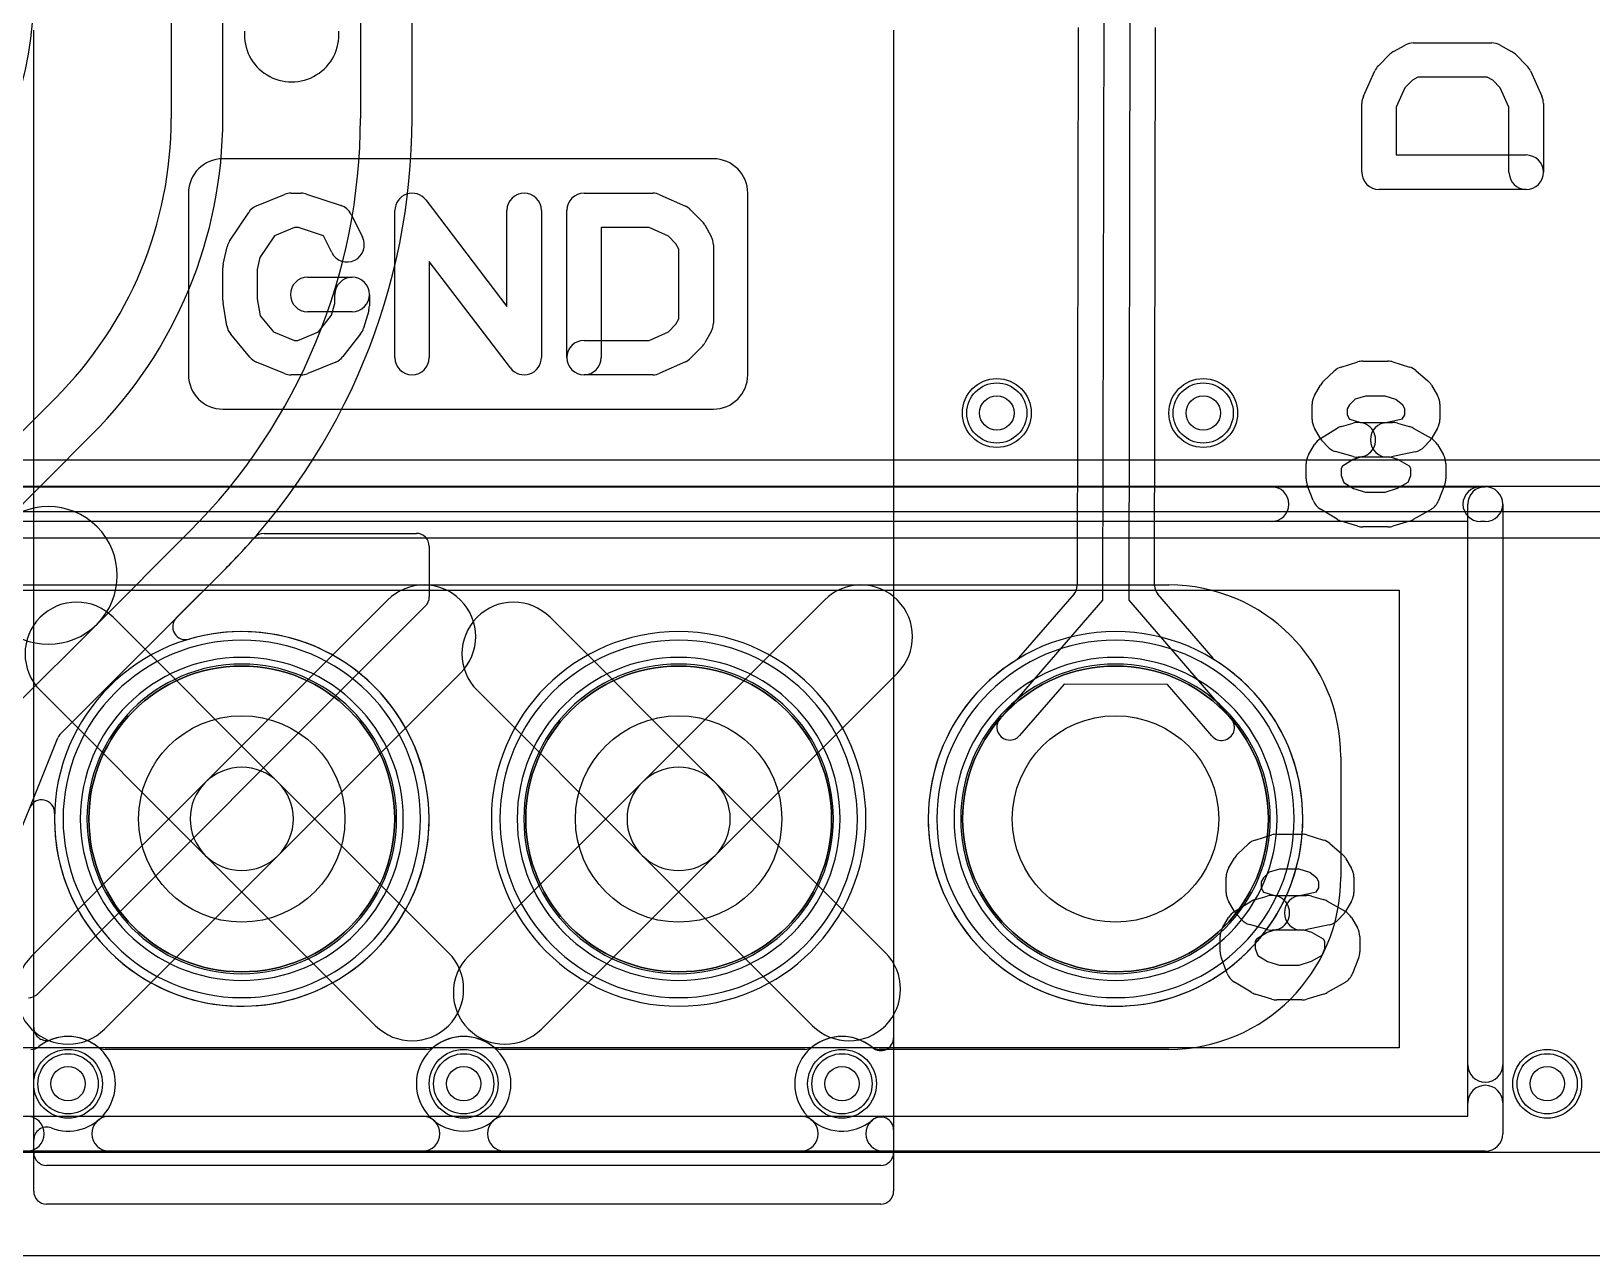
# Model space of a CAD drawing. Extents: x 0 to 57.1, y 0 to 59.8.
# Drawn here: x 27.99 to 37.06, y 6.5 to 13.62 of the extents above; entities that cross this region are included whole.
import ezdxf

# ---------------------------------------------------------------- set-up
doc = ezdxf.new("R2010")
doc.units = 0
for name, color, linetype in [('Hole', 1, 'CONTINUOUS'), ('L1', 3, 'CONTINUOUS'), ('L2', 3, 'CONTINUOUS'), ('L3', 3, 'CONTINUOUS'), ('L4', 3, 'CONTINUOUS'), ('MetalMask-A', 176, 'CONTINUOUS'), ('Outline', 7, 'CONTINUOUS'), ('PartsArea-A', 111, 'CONTINUOUS'), ('PartsArea-B', 111, 'CONTINUOUS'), ('PartsSilk-A', 221, 'CONTINUOUS'), ('PartsSilk-B', 221, 'CONTINUOUS'), ('Resist-A', 2, 'CONTINUOUS'), ('Resist-B', 2, 'CONTINUOUS'), ('Silk-A', 140, 'CONTINUOUS'), ('Silk-B', 140, 'CONTINUOUS')]:
    doc.layers.add(name, color=color, linetype=linetype)

msp = doc.modelspace()

# ---------------------------------------------------------------- linework, layer by layer
at = {"layer": 'Hole'}
for centre, radius in [((33.6, 11.4), 0.1), ((34.8, 11.4), 0.1), ((29.21, 9.04), 0.6), ((31.75, 9.04), 0.6), ((34.29, 9.04), 0.6), ((28.2, 7.5), 0.1), ((30.5, 7.5), 0.1), ((32.7, 7.5), 0.1), ((36.8, 7.5), 0.1)]:
    msp.add_circle(centre, radius, dxfattribs=at)
at = {"layer": 'L1'}
for p, q in [((28.79996, 16.1), (28.79996, 13.11264)), ((30.20004, 13.11264), (30.20004, 14.52496)), ((29.1, 13.11264), (29.1, 14.2)), ((29.9, 14.2), (29.9, 13.11264)), ((34.21721, 10.31265), (34.22313, 13.72284)), ((34.37313, 13.72257), (34.36721, 10.31238)), ((34.07295, 13.64117), (34.06731, 10.3967)), ((34.51739, 10.39592), (34.52303, 13.6404)), ((28.12632, 11.48632), (27.16726, 10.52726)), ((27.80285, 10.73853), (28.33848, 11.27416)), ((28.90416, 10.70848), (28.36853, 10.17285)), ((29.33944, 10.7), (30.22503, 10.7)), ((30.3, 10.62503), (30.3, 10.33105)), ((28.15726, 9.53726), (29.11632, 10.49632)), ((28.83077, 10.21077), (29.11632, 10.49632)), ((34.04896, 10.34768), (33.72635, 9.97584)), ((34.85688, 9.97391), (34.53557, 10.34684)), ((30.27804, 10.27804), (28.02196, 8.02196)), ((31.53787, 9.25213), (32.59787, 10.31213)), ((33.61851, 9.6226), (34.21721, 10.31265)), ((34.36721, 10.31238), (34.96351, 9.62026)), ((28.36853, 10.17285), (27.89081, 9.69513)), ((31.00213, 10.21213), (31.96213, 9.25213)), ((33.02213, 9.88787), (31.96213, 8.82787)), ((33.99068, 9.82267), (33.73181, 9.5243)), ((34.59203, 9.82163), (33.99068, 9.82267)), ((34.84987, 9.52236), (34.59203, 9.82163)), ((31.53787, 8.82787), (30.57787, 9.78787)), ((27.77352, 8.59718), (28.14069, 9.51217)), ((29.42213, 9.25213), (30.41213, 8.26213)), ((30.52787, 8.24213), (31.53787, 9.25213)), ((31.96213, 9.25213), (32.95213, 8.26213)), ((29.98787, 7.83787), (28.99787, 8.82787)), ((31.96213, 8.82787), (30.95213, 7.81787)), ((32.52787, 7.83787), (31.53787, 8.82787)), ((53.61, 7.10004), (20.5, 7.10004))]:
    msp.add_line(p, q, dxfattribs=at)
for centre, radius in [((33.6, 11.4), 0.2), ((34.8, 11.4), 0.2), ((29.21, 9.04), 0.889), ((31.75, 9.04), 0.889), ((34.29, 9.04), 0.889), ((28.2, 7.5), 0.2), ((30.5, 7.5), 0.2), ((32.7, 7.5), 0.2), ((36.8, 7.5), 0.2)]:
    msp.add_circle(centre, radius, dxfattribs=at)
for centre, radius, start, end in [((25.8, 13.85291), 2.20004, -75.000087, 0), ((26.49998, 13.11264), 2.29998, -44.999648, 0), ((26.5, 13.11264), 2.6, -45, 0), ((26.5, 13.11264), 3.4, -45, 0), ((26.5, 13.11265), 3.70004, -45.000109, -0.000155), ((28.08569, 10.45569), 0.4, -45, 135), ((28.08569, 10.45569), 0.4, 135, -45), ((26.5, 13.11265), 3.70004, -45.000109, -41.221484), ((29.33944, 10.62503), 0.07497, 90, 138.780284), ((30.22503, 10.62503), 0.07497, 0, 90), ((32.81, 10.1), 0.3, -45, 135), ((33.99231, 10.39683), 0.075, -40.945173, -0.099313), ((34.59239, 10.39579), 0.075, 179.900687, -139.25535), ((30.22503, 10.33105), 0.07497, -45, 0), ((30.79, 10), 0.3, 45, -135), ((28.88332, 10.15725), 0.075, 135.081025, -73.700989), ((28.8838, 10.15774), 0.075, 135, 135.605024), ((29.20999, 9.03998), 1.08904, 178.222513, 106.297916), ((31.75, 9.04), 1.08904, 90, -90), ((31.75, 9.04), 1.08904, -90, 90), ((34.29001, 9.04), 1.08904, 122.200961, 57.556892), ((33.6697, 10.02499), 0.075, -57.795407, -40.945173), ((34.91371, 10.02285), 0.075, -139.266124, -122.40381), ((34.91447, 10.02236), 0.075, -123.094649, -122.441894), ((33.67516, 9.57345), 0.075, 139.054827, -40.945594), ((34.90669, 9.57131), 0.075, -139.25535, 40.74671), ((28.21027, 9.48425), 0.07497, 135, 158.136149), ((29.21, 9.04), 0.3, 45, -135), ((31.75, 9.04), 0.3, 45, -135), ((31.75, 9.04), 0.3, -45, 135), ((31.75, 9.04), 0.3, 135, -45), ((31.75, 9.04), 0.3, -135, 45), ((28.04651, 9.07609), 0.075, -1.780365, 158.134749), ((30.2, 8.05), 0.3, -135, 45), ((32.74, 8.05), 0.3, -135, 45), ((30.74, 8.03), 0.3, 135, -45), ((27.96895, 8.07497), 0.07497, -90, -45)]:
    msp.add_arc(centre, radius, start, end, dxfattribs=at)
at = {"layer": 'L2'}
msp.add_line((53.61, 7.10004), (20.5, 7.10004), dxfattribs=at)
for centre in [(33.6, 11.4), (34.8, 11.4), (28.2, 7.5), (30.5, 7.5), (32.7, 7.5), (36.8, 7.5)]:
    msp.add_circle(centre, 0.2, dxfattribs=at)
for centre, start, end in [((29.21, 9.04), 90, -90), ((29.21, 9.04), -90, 90), ((31.75, 9.04), 90, -90), ((31.75, 9.04), -90, 90), ((34.29, 9.04), 90, -90), ((34.29, 9.04), -90, 90)]:
    msp.add_arc(centre, 0.90004, start, end, dxfattribs=at)
at = {"layer": 'L3'}
msp.add_line((53.61, 7.10004), (20.5, 7.10004), dxfattribs=at)
for centre in [(33.6, 11.4), (34.8, 11.4), (28.2, 7.5), (30.5, 7.5), (32.7, 7.5), (36.8, 7.5)]:
    msp.add_circle(centre, 0.2, dxfattribs=at)
for centre, start, end in [((29.21, 9.04), 90, -90), ((29.21, 9.04), -90, 90), ((31.75, 9.04), 90, -90), ((31.75, 9.04), -90, 90), ((34.29, 9.04), 90, -90), ((34.29, 9.04), -90, 90)]:
    msp.add_arc(centre, 0.90004, start, end, dxfattribs=at)
at = {"layer": 'L4'}
for p, q in [((45.9, 11.12504), (23.5299, 11.12504)), ((23.5299, 10.975), (45.9, 10.975)), ((45.9, 10.825), (23.5299, 10.825)), ((23.5299, 10.67496), (45.9, 10.67496)), ((28.99787, 9.25213), (30.05787, 10.31213)), ((31.53787, 9.25213), (32.59787, 10.31213)), ((28.46213, 10.21213), (29.42213, 9.25213)), ((31.00213, 10.21213), (31.96213, 9.25213)), ((30.48213, 9.88787), (29.42213, 8.82787)), ((33.02213, 9.88787), (31.96213, 8.82787)), ((28.99787, 8.82787), (28.03787, 9.78787)), ((31.53787, 8.82787), (30.57787, 9.78787)), ((27.98787, 8.24213), (28.99787, 9.25213)), ((29.42213, 9.25213), (30.41213, 8.26213)), ((30.52787, 8.24213), (31.53787, 9.25213)), ((31.96213, 9.25213), (32.95213, 8.26213)), ((29.42213, 8.82787), (28.41213, 7.81787)), ((29.98787, 7.83787), (28.99787, 8.82787)), ((31.96213, 8.82787), (30.95213, 7.81787)), ((32.52787, 7.83787), (31.53787, 8.82787)), ((53.61, 7.10004), (20.5, 7.10004))]:
    msp.add_line(p, q, dxfattribs=at)
for centre, radius in [((33.6, 11.4), 0.2), ((34.8, 11.4), 0.2), ((29.21, 9.04), 0.889), ((31.75, 9.04), 0.889), ((34.29, 9.04), 0.889), ((28.2, 7.5), 0.2), ((30.5, 7.5), 0.2), ((32.7, 7.5), 0.2), ((36.8, 7.5), 0.2)]:
    msp.add_circle(centre, radius, dxfattribs=at)
for centre, radius, start, end in [((30.27, 10.1), 0.3, -45, 135), ((32.81, 10.1), 0.3, -45, 135), ((28.25, 10), 0.3, 45, -135), ((30.79, 10), 0.3, 45, -135), ((29.21, 9.04), 1.08904, 90, -90), ((29.21, 9.04), 1.08904, -90, 90), ((31.75, 9.04), 1.08904, 90, -90), ((31.75, 9.04), 1.08904, -90, 90), ((34.29, 9.04), 1.08904, 90, -90), ((34.29, 9.04), 1.08904, -90, 90), ((29.21, 9.04), 0.3, 45, -135), ((29.21, 9.04), 0.3, -45, 135), ((31.75, 9.04), 0.3, 45, -135), ((31.75, 9.04), 0.3, -45, 135), ((29.21, 9.04), 0.3, 135, -45), ((29.21, 9.04), 0.3, -135, 45), ((31.75, 9.04), 0.3, 135, -45), ((31.75, 9.04), 0.3, -135, 45), ((30.2, 8.05), 0.3, -135, 45), ((32.74, 8.05), 0.3, -135, 45), ((28.2, 8.03), 0.3, 135, -45), ((30.74, 8.03), 0.3, 135, -45)]:
    msp.add_arc(centre, radius, start, end, dxfattribs=at)
at = {"layer": 'MetalMask-A'}
for centre, start, end in [((29.21, 9.04), 0, 180), ((31.75, 9.04), 0, 180), ((34.29, 9.04), 0, 180), ((29.21, 9.04), 180, 0), ((31.75, 9.04), 180, 0), ((34.29, 9.04), 180, 0)]:
    msp.add_arc(centre, 0.889, start, end, dxfattribs=at)
at = {"layer": 'Outline'}
msp.add_line((53.61, 6.5), (20.5, 6.5), dxfattribs=at)
at = {"layer": 'PartsArea-A'}
for p, q in [((14.86, 10.37), (35.94, 10.37)), ((35.94, 10.37), (35.94, 7.71)), ((35.94, 7.71), (14.86, 7.71))]:
    msp.add_line(p, q, dxfattribs=at)
at = {"layer": 'PartsArea-B'}
for centre, start, end in [((29.21, 9.04), 0, 180), ((31.75, 9.04), 0, 180), ((34.29, 9.04), 0, 180), ((29.21, 9.04), 180, 0), ((31.75, 9.04), 180, 0), ((34.29, 9.04), 180, 0)]:
    msp.add_arc(centre, 0.889, start, end, dxfattribs=at)
at = {"layer": 'PartsSilk-A'}
for p, q in [((28, 6.875), (28, 13.625)), ((33, 13.625), (33, 6.875)), ((31.95185, 12.87778), (29.1, 12.87778)), ((28.9, 12.67778), (28.9, 11.62222)), ((29.29547, 12.60366), (29.45844, 12.67033)), ((29.4963, 12.67778), (29.55556, 12.67778)), ((29.58718, 12.67265), (29.78718, 12.60598)), ((30.27954, 12.63838), (30.75185, 12.01848)), ((31.2, 12.67778), (31.6, 12.67778)), ((31.64104, 12.66897), (31.78919, 12.6023)), ((32.15185, 11.62222), (32.15185, 12.67778)), ((29.13901, 12.39991), (29.25012, 12.56658)), ((29.845, 12.55583), (29.91166, 12.4225)), ((30.1, 11.72222), (30.1, 12.57778)), ((30.75185, 12.01848), (30.75185, 12.57778)), ((30.95185, 12.57778), (30.95185, 11.72222)), ((31.1, 11.72222), (31.1, 12.57778)), ((31.81887, 12.58182), (31.88553, 12.51515)), ((29.51596, 12.47778), (29.39954, 12.43015)), ((29.53933, 12.47778), (29.51596, 12.47778)), ((29.68464, 12.42934), (29.53933, 12.47778)), ((31.57854, 12.47778), (31.3, 12.47778)), ((31.3, 12.47778), (31.3, 11.72222)), ((31.6904, 12.42744), (31.57854, 12.47778)), ((31.90222, 12.49301), (31.93926, 12.42635)), ((29.10238, 12.26613), (29.1246, 12.36613)), ((29.39954, 12.43015), (29.31579, 12.30451)), ((29.73278, 12.33306), (29.68464, 12.42934)), ((31.7342, 12.38363), (31.6904, 12.42744)), ((31.75185, 12.35186), (31.7342, 12.38363)), ((31.75185, 11.94814), (31.75185, 12.35186)), ((31.95185, 12.37778), (31.95185, 11.92222)), ((29.31579, 12.30451), (29.3, 12.23346)), ((30.77231, 11.66162), (30.3, 12.28152)), ((30.3, 12.28152), (30.3, 11.72222)), ((29.1, 12.05556), (29.1, 12.24444)), ((29.3, 12.23346), (29.3, 12.06384)), ((29.59259, 12.18889), (29.85185, 12.18889)), ((29.75185, 12.03672), (29.75185, 12.08889)), ((29.95185, 12.08889), (29.95185, 12.02222)), ((29.12358, 11.90578), (29.10136, 12.03912)), ((29.3, 12.06384), (29.3164, 11.96541)), ((29.85185, 11.98889), (29.59259, 11.98889)), ((29.7317, 11.96872), (29.75185, 12.03672)), ((29.94773, 11.99381), (29.9181, 11.89381)), ((29.3164, 11.96541), (29.39422, 11.87202)), ((29.65596, 11.87134), (29.7317, 11.96872)), ((31.6904, 11.87256), (31.7342, 11.91637)), ((31.7342, 11.91637), (31.75185, 11.94814)), ((29.25651, 11.72487), (29.1454, 11.8582)), ((29.39422, 11.87202), (29.51596, 11.82222)), ((29.51596, 11.82222), (29.5359, 11.82222)), ((29.5359, 11.82222), (29.65596, 11.87134)), ((29.90116, 11.86083), (29.79746, 11.7275)), ((31.2, 11.82222), (31.57854, 11.82222)), ((31.57854, 11.82222), (31.6904, 11.87256)), ((31.93926, 11.87365), (31.90222, 11.80699)), ((31.88553, 11.78485), (31.81887, 11.71818)), ((29.45844, 11.62967), (29.29547, 11.69634)), ((29.55556, 11.62222), (29.4963, 11.62222)), ((29.75639, 11.69634), (29.59343, 11.62967)), ((31.6, 11.62222), (31.2, 11.62222)), ((31.78919, 11.6977), (31.64104, 11.63103)), ((29.1, 11.42222), (31.95185, 11.42222)), ((14.36, 10.9716), (36.44, 10.9716)), ((36.5416, 10.87), (36.5416, 7.21)), ((36.3384, 10.7684), (14.4616, 10.7684)), ((36.3384, 7.3116), (36.3384, 10.7684)), ((34.9991, 8.83431), (35.06135, 8.89359)), ((35.10168, 8.91716), (35.19851, 8.9468)), ((35.22825, 8.95125), (35.3735, 8.95125)), ((35.40324, 8.9468), (35.50007, 8.91716)), ((35.53644, 8.89716), (35.60561, 8.83788)), ((34.94683, 8.75265), (34.98142, 8.81193)), ((35.62726, 8.81192), (35.66184, 8.75264)), ((35.18411, 8.72988), (35.14967, 8.69709)), ((35.24345, 8.74805), (35.18411, 8.72988)), ((35.3583, 8.74805), (35.24345, 8.74805)), ((35.42032, 8.72907), (35.3583, 8.74805)), ((35.46037, 8.69474), (35.42032, 8.72907)), ((34.93298, 8.61254), (34.93298, 8.70145)), ((35.14967, 8.69709), (35.13618, 8.67398)), ((35.13618, 8.67398), (35.13618, 8.64001)), ((35.13618, 8.64001), (35.1512, 8.61427)), ((35.45747, 8.61428), (35.47248, 8.64001)), ((35.47248, 8.67398), (35.46037, 8.69474)), ((35.47248, 8.64001), (35.47248, 8.67398)), ((35.67568, 8.70145), (35.67568, 8.61254)), ((34.98142, 8.50206), (34.94683, 8.56134)), ((34.98154, 8.50159), (35.07838, 8.56087)), ((35.10351, 8.57191), (35.17267, 8.59167)), ((35.1512, 8.61427), (35.15186, 8.61356)), ((35.15186, 8.61356), (35.21481, 8.59558)), ((35.21481, 8.59558), (35.40117, 8.59558)), ((35.35221, 8.59333), (35.45934, 8.61628)), ((35.42908, 8.59167), (35.49824, 8.57191)), ((35.45934, 8.61628), (35.45747, 8.61428)), ((35.52073, 8.56244), (35.62448, 8.50316)), ((35.66184, 8.56135), (35.62726, 8.50207)), ((34.91224, 8.40687), (34.94682, 8.46614)), ((35.02255, 8.4543), (34.99489, 8.48394)), ((35.61377, 8.48393), (35.5861, 8.45429)), ((35.66183, 8.46615), (35.69642, 8.40688)), ((34.8984, 8.26675), (34.8984, 8.35567)), ((35.17267, 8.39629), (35.06892, 8.42593)), ((35.17265, 8.38033), (35.10944, 8.34164)), ((35.22849, 8.39629), (35.17265, 8.38033)), ((35.38694, 8.39238), (35.20058, 8.39238)), ((35.4306, 8.37991), (35.38694, 8.39238)), ((35.53312, 8.42427), (35.39479, 8.39463)), ((35.50005, 8.34023), (35.4306, 8.37991)), ((35.71027, 8.35567), (35.71027, 8.26675)), ((35.10944, 8.34164), (35.1016, 8.3282)), ((35.1016, 8.3282), (35.1016, 8.28581)), ((35.1016, 8.28581), (35.11685, 8.2466)), ((35.49244, 8.2482), (35.50707, 8.28582)), ((35.50707, 8.32819), (35.50005, 8.34023)), ((35.50707, 8.28582), (35.50707, 8.32819)), ((34.93989, 8.14101), (34.90531, 8.22993)), ((35.11685, 8.2466), (35.17347, 8.21194)), ((35.17347, 8.21194), (35.24345, 8.19052)), ((35.24345, 8.19052), (35.3583, 8.19052)), ((35.3583, 8.19052), (35.42976, 8.2124)), ((35.42976, 8.2124), (35.49244, 8.2482)), ((35.70336, 8.22992), (35.66877, 8.141)), ((35.07838, 8.0319), (34.98154, 8.09117)), ((35.62448, 8.08961), (35.52073, 8.03034)), ((35.19851, 7.99177), (35.10168, 8.02141)), ((35.3735, 7.98732), (35.22825, 7.98732)), ((35.50007, 8.02141), (35.40324, 7.99177)), ((14.36, 7.3116), (36.3384, 7.3116)), ((36.44, 7.1084), (14.36, 7.1084)), ((32.925, 6.8), (28.075, 6.8))]:
    msp.add_line(p, q, dxfattribs=at)
for centre, radius, start, end in [((29.5, 13.6), 0.275, 175.904586, 4.095414), ((29.1, 12.67778), 0.2, 90, 180), ((31.95185, 12.67778), 0.2, 0, 90), ((29.4963, 12.57778), 0.1, 90, 112.248301), ((29.55556, 12.57778), 0.1, 71.566863, 90), ((30.2, 12.57778), 0.1, 37.30308, 180), ((30.85185, 12.57778), 0.1, 0, 180), ((31.2, 12.57778), 0.1, 90, 180), ((31.6, 12.57778), 0.1, 65.769903, 90), ((29.33333, 12.51111), 0.1, 112.2483, 146.311522), ((29.75556, 12.51111), 0.1, 26.565051, 71.566863), ((31.74815, 12.51111), 0.1, 44.995949, 65.771451), ((31.81481, 12.44444), 0.1, 29.059056, 44.995703), ((29.22222, 12.34444), 0.1, 146.311522, 167.473057), ((29.82222, 12.37778), 0.1, -153.434949, 26.563332), ((31.85185, 12.37778), 0.1, 0, 29.058983), ((29.2, 12.24444), 0.1, 167.473057, 180), ((29.59259, 12.08889), 0.1, 90, -90), ((29.85185, 12.08889), 0.1, 0, 180), ((29.85185, 12.08889), 0.1, -90, 90), ((29.2, 12.05556), 0.1, 180, -170.537678), ((29.85185, 12.02222), 0.1, -16.504972, 0), ((29.22222, 11.92222), 0.1, -170.537678, -140.192962), ((29.82222, 11.92222), 0.1, -37.871466, -16.504972), ((31.85185, 11.92222), 0.1, -29.059056, 0), ((31.2, 11.72222), 0.1, 90, -90), ((31.81481, 11.85556), 0.1, -44.995949, -29.058983), ((29.33333, 11.78889), 0.1, -140.192962, -112.248301), ((29.71852, 11.78889), 0.1, -67.746396, -37.871466), ((30.2, 11.72222), 0.1, 180, 0), ((30.85185, 11.72222), 0.1, -142.69692, 0), ((31.2, 11.72222), 0.1, 180, 0), ((31.74815, 11.78889), 0.1, -65.769903, -44.995703), ((29.1, 11.62222), 0.2, 180, -90), ((29.4963, 11.72222), 0.1, -112.2483, -90), ((29.55556, 11.72222), 0.1, -90, -67.746396), ((31.6, 11.72222), 0.1, -90, -65.771451), ((31.95185, 11.62222), 0.2, -90, 0), ((36.44, 10.87), 0.1016, 0, 90), ((29.21, 9.04), 1.039, 90, -90), ((29.21, 9.04), 1.039, -90, 90), ((31.75, 9.04), 1.039, 90, -90), ((31.75, 9.04), 1.039, -90, 90), ((35.13142, 8.82001), 0.1016, 107.020636, 133.600291), ((35.22825, 8.84965), 0.1016, 90, 107.020636), ((35.3735, 8.84965), 0.1016, 72.979364, 90), ((35.47033, 8.82001), 0.1016, 49.406657, 72.979364), ((35.06917, 8.76073), 0.1016, 133.600291, 149.737474), ((35.5395, 8.76073), 0.1016, 30.254813, 49.406657), ((35.03458, 8.70145), 0.1016, 149.737474, 180), ((35.57408, 8.70145), 0.1016, 0, 30.254813), ((35.03458, 8.61254), 0.1016, 180, -149.737474), ((35.13142, 8.47422), 0.1016, 105.944621, 121.472624), ((35.20058, 8.49398), 0.1016, -74.055379, 105.945396), ((35.3735, 8.49398), 0.1016, 102.095151, -77.906092), ((35.40117, 8.49398), 0.1016, 74.055379, 90), ((35.47033, 8.47422), 0.1016, 60.260714, 74.054604), ((35.57408, 8.61254), 0.1016, -30.254813, 0), ((35.03458, 8.41494), 0.1016, 121.471539, 149.739356), ((35.06917, 8.55326), 0.1016, -149.737474, -136.978232), ((35.09683, 8.52362), 0.1016, -136.978232, -105.944621), ((35.51183, 8.52362), 0.1016, -77.904849, -43.029738), ((35.5395, 8.55326), 0.1016, -43.029738, -30.254813), ((35.57408, 8.41494), 0.1016, 30.267397, 60.257498), ((35, 8.35567), 0.1016, 149.740316, 180), ((35.20058, 8.49398), 0.1016, -105.944621, -90), ((35.60867, 8.35567), 0.1016, 0, 30.267856), ((35, 8.26675), 0.1016, 180, -158.749494), ((35.60867, 8.26675), 0.1016, -21.253717, 0), ((35.03458, 8.17783), 0.1016, -158.751539, -121.46832), ((35.57408, 8.17783), 0.1016, -60.260714, -21.256102), ((35.13142, 8.11856), 0.1016, -121.468595, -107.019532), ((35.22825, 8.08892), 0.1016, -107.020636, -90), ((35.3735, 8.08892), 0.1016, -90, -72.980468), ((35.47033, 8.11856), 0.1016, -72.979364, -60.261661), ((36.44, 7.21), 0.1016, -90, 0), ((28.075, 6.875), 0.075, 180, -90), ((32.925, 6.875), 0.075, -90, 0)]:
    msp.add_arc(centre, radius, start, end, dxfattribs=at)
at = {"layer": 'PartsSilk-B'}
for p, q in [((16.2, 10.4), (34.6, 10.4)), ((35.6, 9.4), (35.6, 8.7)), ((30.28349, 7.7), (28.41651, 7.7)), ((32.48349, 7.7), (30.71651, 7.7)), ((34.6, 7.7), (32.91651, 7.7))]:
    msp.add_line(p, q, dxfattribs=at)
for centre, radius, start, end in [((34.6, 9.4), 1, 0, 90), ((29.21, 9.04), 1.039, 90, -90), ((29.21, 9.04), 1.039, -90, 90), ((31.75, 9.04), 1.039, 90, -90), ((31.75, 9.04), 1.039, -90, 90), ((34.29, 9.04), 1.039, 90, -90), ((34.29, 9.04), 1.039, -90, 90), ((34.6, 8.7), 1, -90, 0), ((27.98349, 7.775), 0.075, -90, -51.783994), ((28.2, 7.5), 0.275, 51.786954, 128.213046), ((28.41651, 7.775), 0.075, -128.216006, -90), ((30.28349, 7.775), 0.075, -90, -51.783994), ((30.5, 7.5), 0.275, 51.786954, 128.213046), ((30.71651, 7.775), 0.075, -128.216006, -90), ((32.48349, 7.775), 0.075, -90, -51.783994), ((32.7, 7.5), 0.275, 51.786954, 128.213046), ((32.91651, 7.775), 0.075, -128.216006, -90)]:
    msp.add_arc(centre, radius, start, end, dxfattribs=at)
at = {"layer": 'Resist-A'}
for centre, radius in [((33.6, 11.4), 0.175), ((34.8, 11.4), 0.175), ((29.21, 9.04), 0.889), ((31.75, 9.04), 0.889), ((34.29, 9.04), 0.889), ((28.2, 7.5), 0.175), ((30.5, 7.5), 0.175), ((32.7, 7.5), 0.175), ((36.8, 7.5), 0.175)]:
    msp.add_circle(centre, radius, dxfattribs=at)
for centre, start, end in [((29.21, 9.04), 0, 180), ((31.75, 9.04), 0, 180), ((34.29, 9.04), 0, 180), ((29.21, 9.04), 180, 0), ((31.75, 9.04), 180, 0), ((34.29, 9.04), 180, 0)]:
    msp.add_arc(centre, 0.939, start, end, dxfattribs=at)
at = {"layer": 'Resist-B'}
for centre, radius in [((33.6, 11.4), 0.175), ((34.8, 11.4), 0.175), ((29.21, 9.04), 0.889), ((31.75, 9.04), 0.889), ((34.29, 9.04), 0.889), ((28.2, 7.5), 0.175), ((30.5, 7.5), 0.175), ((32.7, 7.5), 0.175), ((36.8, 7.5), 0.175)]:
    msp.add_circle(centre, radius, dxfattribs=at)
for centre, start, end in [((29.21, 9.04), 0, 180), ((31.75, 9.04), 0, 180), ((34.29, 9.04), 0, 180), ((29.21, 9.04), 180, 0), ((31.75, 9.04), 180, 0), ((34.29, 9.04), 180, 0)]:
    msp.add_arc(centre, 0.939, start, end, dxfattribs=at)
at = {"layer": 'Silk-A'}
for p, q in [((28, 7.82692), (28, 13.625)), ((33, 13.625), (33, 7.7681)), ((35.90699, 13.50222), (35.97365, 13.53926)), ((36.02222, 13.55185), (36.47778, 13.55185)), ((36.52635, 13.53926), (36.59301, 13.50222)), ((35.81818, 13.41887), (35.88485, 13.48553)), ((36.61515, 13.48553), (36.68182, 13.41887)), ((35.73103, 13.24104), (35.7977, 13.38919)), ((36.04814, 13.35185), (36.01637, 13.3342)), ((36.45186, 13.35185), (36.04814, 13.35185)), ((36.48363, 13.3342), (36.45186, 13.35185)), ((36.7023, 13.38919), (36.76897, 13.24104)), ((35.97256, 13.2904), (35.92222, 13.17854)), ((36.01637, 13.3342), (35.97256, 13.2904)), ((36.52744, 13.2904), (36.48363, 13.3342)), ((36.57778, 13.17854), (36.52744, 13.2904)), ((35.72222, 12.8), (35.72222, 13.2)), ((35.92222, 13.17854), (35.92222, 12.9)), ((36.57778, 12.8), (36.57778, 13.17854)), ((36.77778, 13.2), (36.77778, 12.8)), ((35.92222, 12.9), (36.67778, 12.9)), ((31.95185, 12.87778), (29.1, 12.87778)), ((28.9, 12.67778), (28.9, 11.62222)), ((29.29547, 12.60366), (29.45844, 12.67033)), ((29.4963, 12.67778), (29.55556, 12.67778)), ((29.58718, 12.67265), (29.78718, 12.60598)), ((30.27954, 12.63838), (30.75185, 12.01848)), ((31.2, 12.67778), (31.6, 12.67778)), ((31.64104, 12.66897), (31.78919, 12.6023)), ((32.15185, 11.62222), (32.15185, 12.67778)), ((36.67778, 12.7), (35.82222, 12.7)), ((29.13901, 12.39991), (29.25012, 12.56658)), ((29.845, 12.55583), (29.91166, 12.4225)), ((30.1, 11.72222), (30.1, 12.57778)), ((30.75185, 12.01848), (30.75185, 12.57778)), ((30.95185, 12.57778), (30.95185, 11.72222)), ((31.1, 11.72222), (31.1, 12.57778)), ((31.81887, 12.58182), (31.88553, 12.51515)), ((29.51596, 12.47778), (29.39954, 12.43015)), ((29.53933, 12.47778), (29.51596, 12.47778)), ((29.68464, 12.42934), (29.53933, 12.47778)), ((31.57854, 12.47778), (31.3, 12.47778)), ((31.3, 12.47778), (31.3, 11.72222)), ((31.6904, 12.42744), (31.57854, 12.47778)), ((31.90222, 12.49301), (31.93926, 12.42635)), ((29.10238, 12.26613), (29.1246, 12.36613)), ((29.39954, 12.43015), (29.31579, 12.30451)), ((29.73278, 12.33306), (29.68464, 12.42934)), ((31.7342, 12.38363), (31.6904, 12.42744)), ((31.75185, 12.35186), (31.7342, 12.38363)), ((31.75185, 11.94814), (31.75185, 12.35186)), ((31.95185, 12.37778), (31.95185, 11.92222)), ((29.31579, 12.30451), (29.3, 12.23346)), ((30.77231, 11.66162), (30.3, 12.28152)), ((30.3, 12.28152), (30.3, 11.72222)), ((29.1, 12.05556), (29.1, 12.24444)), ((29.3, 12.23346), (29.3, 12.06384)), ((29.59259, 12.18889), (29.85185, 12.18889)), ((29.75185, 12.03672), (29.75185, 12.08889)), ((29.95185, 12.08889), (29.95185, 12.02222)), ((29.12358, 11.90578), (29.10136, 12.03912)), ((29.3, 12.06384), (29.3164, 11.96541)), ((29.85185, 11.98889), (29.59259, 11.98889)), ((29.7317, 11.96872), (29.75185, 12.03672)), ((29.94773, 11.99381), (29.9181, 11.89381)), ((29.3164, 11.96541), (29.39422, 11.87202)), ((29.65596, 11.87134), (29.7317, 11.96872)), ((31.6904, 11.87256), (31.7342, 11.91637)), ((31.7342, 11.91637), (31.75185, 11.94814)), ((29.25651, 11.72487), (29.1454, 11.8582)), ((29.39422, 11.87202), (29.51596, 11.82222)), ((29.51596, 11.82222), (29.5359, 11.82222)), ((29.5359, 11.82222), (29.65596, 11.87134)), ((29.90116, 11.86083), (29.79746, 11.7275)), ((31.2, 11.82222), (31.57854, 11.82222)), ((31.57854, 11.82222), (31.6904, 11.87256)), ((31.93926, 11.87365), (31.90222, 11.80699)), ((31.88553, 11.78485), (31.81887, 11.71818)), ((29.45844, 11.62967), (29.29547, 11.69634)), ((29.55556, 11.62222), (29.4963, 11.62222)), ((29.75639, 11.69634), (29.59343, 11.62967)), ((31.6, 11.62222), (31.2, 11.62222)), ((31.78919, 11.6977), (31.64104, 11.63103)), ((35.4991, 11.58431), (35.56135, 11.64359)), ((35.60168, 11.66716), (35.69851, 11.6968)), ((35.72825, 11.70125), (35.8735, 11.70125)), ((35.90324, 11.6968), (36.00007, 11.66716)), ((36.03644, 11.64716), (36.10561, 11.58788)), ((35.44683, 11.50265), (35.48142, 11.56193)), ((36.12726, 11.56192), (36.16184, 11.50264)), ((35.43298, 11.36254), (35.43298, 11.45145)), ((35.64967, 11.44709), (35.63618, 11.42398)), ((35.68411, 11.47988), (35.64967, 11.44709)), ((35.74345, 11.49805), (35.68411, 11.47988)), ((35.8583, 11.49805), (35.74345, 11.49805)), ((35.92032, 11.47907), (35.8583, 11.49805)), ((35.96037, 11.44474), (35.92032, 11.47907)), ((35.97248, 11.42398), (35.96037, 11.44474)), ((36.17568, 11.45145), (36.17568, 11.36254)), ((29.1, 11.42222), (31.95185, 11.42222)), ((35.63618, 11.42398), (35.63618, 11.39001)), ((35.63618, 11.39001), (35.6512, 11.36427)), ((35.6512, 11.36427), (35.65186, 11.36356)), ((35.65186, 11.36356), (35.71481, 11.34558)), ((35.71481, 11.34558), (35.90117, 11.34558)), ((35.85221, 11.34333), (35.95934, 11.36628)), ((35.95747, 11.36428), (35.97248, 11.39001)), ((35.95934, 11.36628), (35.95747, 11.36428)), ((35.97248, 11.39001), (35.97248, 11.42398)), ((35.48142, 11.25206), (35.44683, 11.31134)), ((35.48154, 11.25159), (35.57838, 11.31087)), ((35.60351, 11.32191), (35.67267, 11.34167)), ((35.92908, 11.34167), (35.99824, 11.32191)), ((36.02073, 11.31244), (36.12448, 11.25316)), ((36.16184, 11.31135), (36.12726, 11.25207)), ((35.41224, 11.15687), (35.44682, 11.21614)), ((35.52255, 11.2043), (35.49489, 11.23394)), ((35.67267, 11.14629), (35.56892, 11.17593)), ((36.03312, 11.17427), (35.89479, 11.14463)), ((36.11377, 11.23393), (36.0861, 11.20429)), ((36.16183, 11.21615), (36.19642, 11.15688)), ((35.3984, 11.01675), (35.3984, 11.10567)), ((35.60944, 11.09164), (35.6016, 11.0782)), ((35.6016, 11.0782), (35.6016, 11.03581)), ((35.67265, 11.13033), (35.60944, 11.09164)), ((35.72849, 11.14629), (35.67265, 11.13033)), ((35.88694, 11.14238), (35.70058, 11.14238)), ((35.9306, 11.12991), (35.88694, 11.14238)), ((36.00005, 11.09023), (35.9306, 11.12991)), ((36.00707, 11.07819), (36.00005, 11.09023)), ((36.00707, 11.03582), (36.00707, 11.07819)), ((36.21027, 11.10567), (36.21027, 11.01675)), ((35.43989, 10.89101), (35.40531, 10.97993)), ((35.6016, 11.03581), (35.61685, 10.9966)), ((35.61685, 10.9966), (35.67347, 10.96194)), ((35.92976, 10.9624), (35.99244, 10.9982)), ((35.99244, 10.9982), (36.00707, 11.03582)), ((36.20336, 10.97992), (36.16877, 10.891)), ((26.5, 10.9716), (35.1968, 10.9716)), ((35.67347, 10.96194), (35.74345, 10.94052)), ((35.74345, 10.94052), (35.8583, 10.94052)), ((35.8583, 10.94052), (35.92976, 10.9624)), ((36.41187, 10.9716), (36.44, 10.9716)), ((35.57838, 10.7819), (35.48154, 10.84117)), ((36.12448, 10.83961), (36.02073, 10.78034)), ((36.3384, 7.61058), (36.3384, 10.87)), ((36.5416, 10.87), (36.5416, 7.61058)), ((35.1968, 10.7684), (26.5, 10.7684)), ((35.69851, 10.74177), (35.60168, 10.77141)), ((35.8735, 10.73732), (35.72825, 10.73732)), ((36.00007, 10.77141), (35.90324, 10.74177)), ((36.44, 10.7684), (36.41187, 10.7684)), ((36.3384, 7.3116), (36.3384, 7.38942)), ((36.5416, 7.38942), (36.5416, 7.21)), ((28.44027, 7.3116), (30.25973, 7.3116)), ((30.74027, 7.3116), (32.45973, 7.3116)), ((32.94027, 7.3116), (36.3384, 7.3116)), ((28, 7.1005), (28, 7.17309)), ((33, 7.2319), (33, 7.1005)), ((30.25973, 7.1084), (28.44027, 7.1084)), ((32.45973, 7.1084), (30.74027, 7.1084)), ((36.44, 7.1084), (32.94027, 7.1084)), ((32.925, 7.0255), (28.075, 7.0255))]:
    msp.add_line(p, q, dxfattribs=at)
for centre, radius, start, end in [((36.02222, 13.45185), 0.1, 90, 119.058983), ((36.47778, 13.45185), 0.1, 60.940944, 90), ((35.95556, 13.41481), 0.1, 119.059056, 134.995703), ((36.54444, 13.41481), 0.1, 45.004051, 60.941017), ((35.88889, 13.34815), 0.1, 134.995949, 155.771451), ((36.61111, 13.34815), 0.1, 24.230097, 45.004297), ((35.82222, 13.2), 0.1, 155.769903, 180), ((36.67778, 13.2), 0.1, 0, 24.228549), ((36.67778, 12.8), 0.1, -90, 90), ((29.1, 12.67778), 0.2, 90, 180), ((31.95185, 12.67778), 0.2, 0, 90), ((35.82222, 12.8), 0.1, 180, -90), ((36.67778, 12.8), 0.1, 180, 0), ((29.4963, 12.57778), 0.1, 90, 112.248301), ((29.55556, 12.57778), 0.1, 71.566863, 90), ((30.2, 12.57778), 0.1, 37.30308, 180), ((30.85185, 12.57778), 0.1, 0, 180), ((31.2, 12.57778), 0.1, 90, 180), ((31.6, 12.57778), 0.1, 65.769903, 90), ((29.33333, 12.51111), 0.1, 112.2483, 146.311522), ((29.75556, 12.51111), 0.1, 26.565051, 71.566863), ((31.74815, 12.51111), 0.1, 44.995949, 65.771451), ((31.81481, 12.44444), 0.1, 29.059056, 44.995703), ((29.22222, 12.34444), 0.1, 146.311522, 167.473057), ((29.82222, 12.37778), 0.1, -153.434949, 26.563332), ((31.85185, 12.37778), 0.1, 0, 29.058983), ((29.2, 12.24444), 0.1, 167.473057, 180), ((29.59259, 12.08889), 0.1, 90, -90), ((29.85185, 12.08889), 0.1, 0, 180), ((29.85185, 12.08889), 0.1, -90, 90), ((29.2, 12.05556), 0.1, 180, -170.537678), ((29.85185, 12.02222), 0.1, -16.504972, 0), ((29.22222, 11.92222), 0.1, -170.537678, -140.192962), ((29.82222, 11.92222), 0.1, -37.871466, -16.504972), ((31.85185, 11.92222), 0.1, -29.059056, 0), ((31.2, 11.72222), 0.1, 90, -90), ((31.81481, 11.85556), 0.1, -44.995949, -29.058983), ((29.33333, 11.78889), 0.1, -140.192962, -112.248301), ((29.71852, 11.78889), 0.1, -67.746396, -37.871466), ((30.2, 11.72222), 0.1, 180, 0), ((30.85185, 11.72222), 0.1, -142.69692, 0), ((31.2, 11.72222), 0.1, 180, 0), ((31.74815, 11.78889), 0.1, -65.769903, -44.995703), ((29.1, 11.62222), 0.2, 180, -90), ((29.4963, 11.72222), 0.1, -112.2483, -90), ((29.55556, 11.72222), 0.1, -90, -67.746396), ((31.6, 11.72222), 0.1, -90, -65.771451), ((31.95185, 11.62222), 0.2, -90, 0), ((35.63142, 11.57001), 0.1016, 107.020636, 133.600291), ((35.72825, 11.59965), 0.1016, 90, 107.020636), ((35.8735, 11.59965), 0.1016, 72.979364, 90), ((35.97033, 11.57001), 0.1016, 49.406657, 72.979364), ((35.56917, 11.51073), 0.1016, 133.600291, 149.737474), ((36.0395, 11.51073), 0.1016, 30.254813, 49.406657), ((35.53458, 11.45145), 0.1016, 149.737474, 180), ((36.07408, 11.45145), 0.1016, 0, 30.254813), ((35.53458, 11.36254), 0.1016, 180, -149.737474), ((35.70058, 11.24398), 0.1016, -74.055379, 105.945396), ((35.8735, 11.24398), 0.1016, 102.095151, -77.906092), ((35.90117, 11.24398), 0.1016, 74.055379, 90), ((36.07408, 11.36254), 0.1016, -30.254813, 0), ((35.53458, 11.16494), 0.1016, 121.471539, 149.739356), ((35.56917, 11.30326), 0.1016, -149.737474, -136.978232), ((35.63142, 11.22422), 0.1016, 105.944621, 121.472624), ((35.97033, 11.22422), 0.1016, 60.260714, 74.054604), ((36.0395, 11.30326), 0.1016, -43.029738, -30.254813), ((36.07408, 11.16494), 0.1016, 30.267397, 60.257498), ((35.59683, 11.27362), 0.1016, -136.978232, -105.944621), ((36.01183, 11.27362), 0.1016, -77.904849, -43.029738), ((35.5, 11.10567), 0.1016, 149.740316, 180), ((35.70058, 11.24398), 0.1016, -105.944621, -90), ((36.10867, 11.10567), 0.1016, 0, 30.267856), ((35.5, 11.01675), 0.1016, 180, -158.749494), ((36.10867, 11.01675), 0.1016, -21.253717, 0), ((35.1968, 10.87), 0.1016, -90, 90), ((35.53458, 10.92783), 0.1016, -158.751539, -121.46832), ((36.07408, 10.92783), 0.1016, -60.260714, -21.256102), ((36.41187, 10.87), 0.1016, 90, -90), ((36.44, 10.87), 0.1016, 0, 180), ((36.44, 10.87), 0.1016, -90, 90), ((35.63142, 10.86856), 0.1016, -121.468595, -107.019532), ((35.72825, 10.83892), 0.1016, -107.020636, -90), ((35.8735, 10.83892), 0.1016, -90, -72.980468), ((35.97033, 10.86856), 0.1016, -72.979364, -60.261661), ((29.21, 9.04), 1.039, 90, -90), ((29.21, 9.04), 1.039, -90, 90), ((31.75, 9.04), 1.039, 90, -90), ((31.75, 9.04), 1.039, -90, 90), ((28.075, 7.82691), 0.075, 179.992361, -69.071091), ((28.20001, 7.5), 0.275, -110.926219, 110.926219), ((30.5, 7.5), 0.275, 90, -90), ((30.5, 7.5), 0.275, -90, 90), ((32.7, 7.5), 0.27501, 49.994627, -49.994627), ((32.925, 7.7681), 0.075, -130.002181, 0), ((36.44, 7.61058), 0.1016, 180, 0), ((36.44, 7.38942), 0.1016, 0, 180), ((27.95973, 7.21), 0.1016, -90, 90), ((28.44027, 7.21), 0.1016, 90, -90), ((30.25973, 7.21), 0.1016, -90, 90), ((30.74027, 7.21), 0.1016, 90, -90), ((32.45973, 7.21), 0.1016, -90, 90), ((32.94027, 7.21), 0.1016, 90, -90), ((32.925, 7.2319), 0.075, 0, 130.002181), ((28.075, 7.17309), 0.075, 69.071091, 180), ((36.44, 7.21), 0.1016, -90, 0), ((28.075, 7.1005), 0.075, 180, -90), ((32.925, 7.1005), 0.075, -90, 0)]:
    msp.add_arc(centre, radius, start, end, dxfattribs=at)
at = {"layer": 'Silk-B'}
for p, q in [((16.2, 10.4), (34.6, 10.4)), ((35.6, 9.4), (35.6, 8.7)), ((30.28349, 7.7), (28.41651, 7.7)), ((32.48349, 7.7), (30.71651, 7.7)), ((34.6, 7.7), (32.91651, 7.7))]:
    msp.add_line(p, q, dxfattribs=at)
for centre, radius, start, end in [((34.6, 9.4), 1, 0, 90), ((29.21, 9.04), 1.039, 90, -90), ((29.21, 9.04), 1.039, -90, 90), ((31.75, 9.04), 1.039, 90, -90), ((31.75, 9.04), 1.039, -90, 90), ((34.29, 9.04), 1.039, 90, -90), ((34.29, 9.04), 1.039, -90, 90), ((34.6, 8.7), 1, -90, 0), ((27.98349, 7.775), 0.075, -90, -51.783994), ((28.2, 7.5), 0.275, 51.786954, 128.213046), ((28.41651, 7.775), 0.075, -128.216006, -90), ((30.28349, 7.775), 0.075, -90, -51.783994), ((30.5, 7.5), 0.275, 51.786954, 128.213046), ((30.71651, 7.775), 0.075, -128.216006, -90), ((32.48349, 7.775), 0.075, -90, -51.783994), ((32.7, 7.5), 0.275, 51.786954, 128.213046), ((32.91651, 7.775), 0.075, -128.216006, -90)]:
    msp.add_arc(centre, radius, start, end, dxfattribs=at)

doc.saveas('drawing.dxf')
